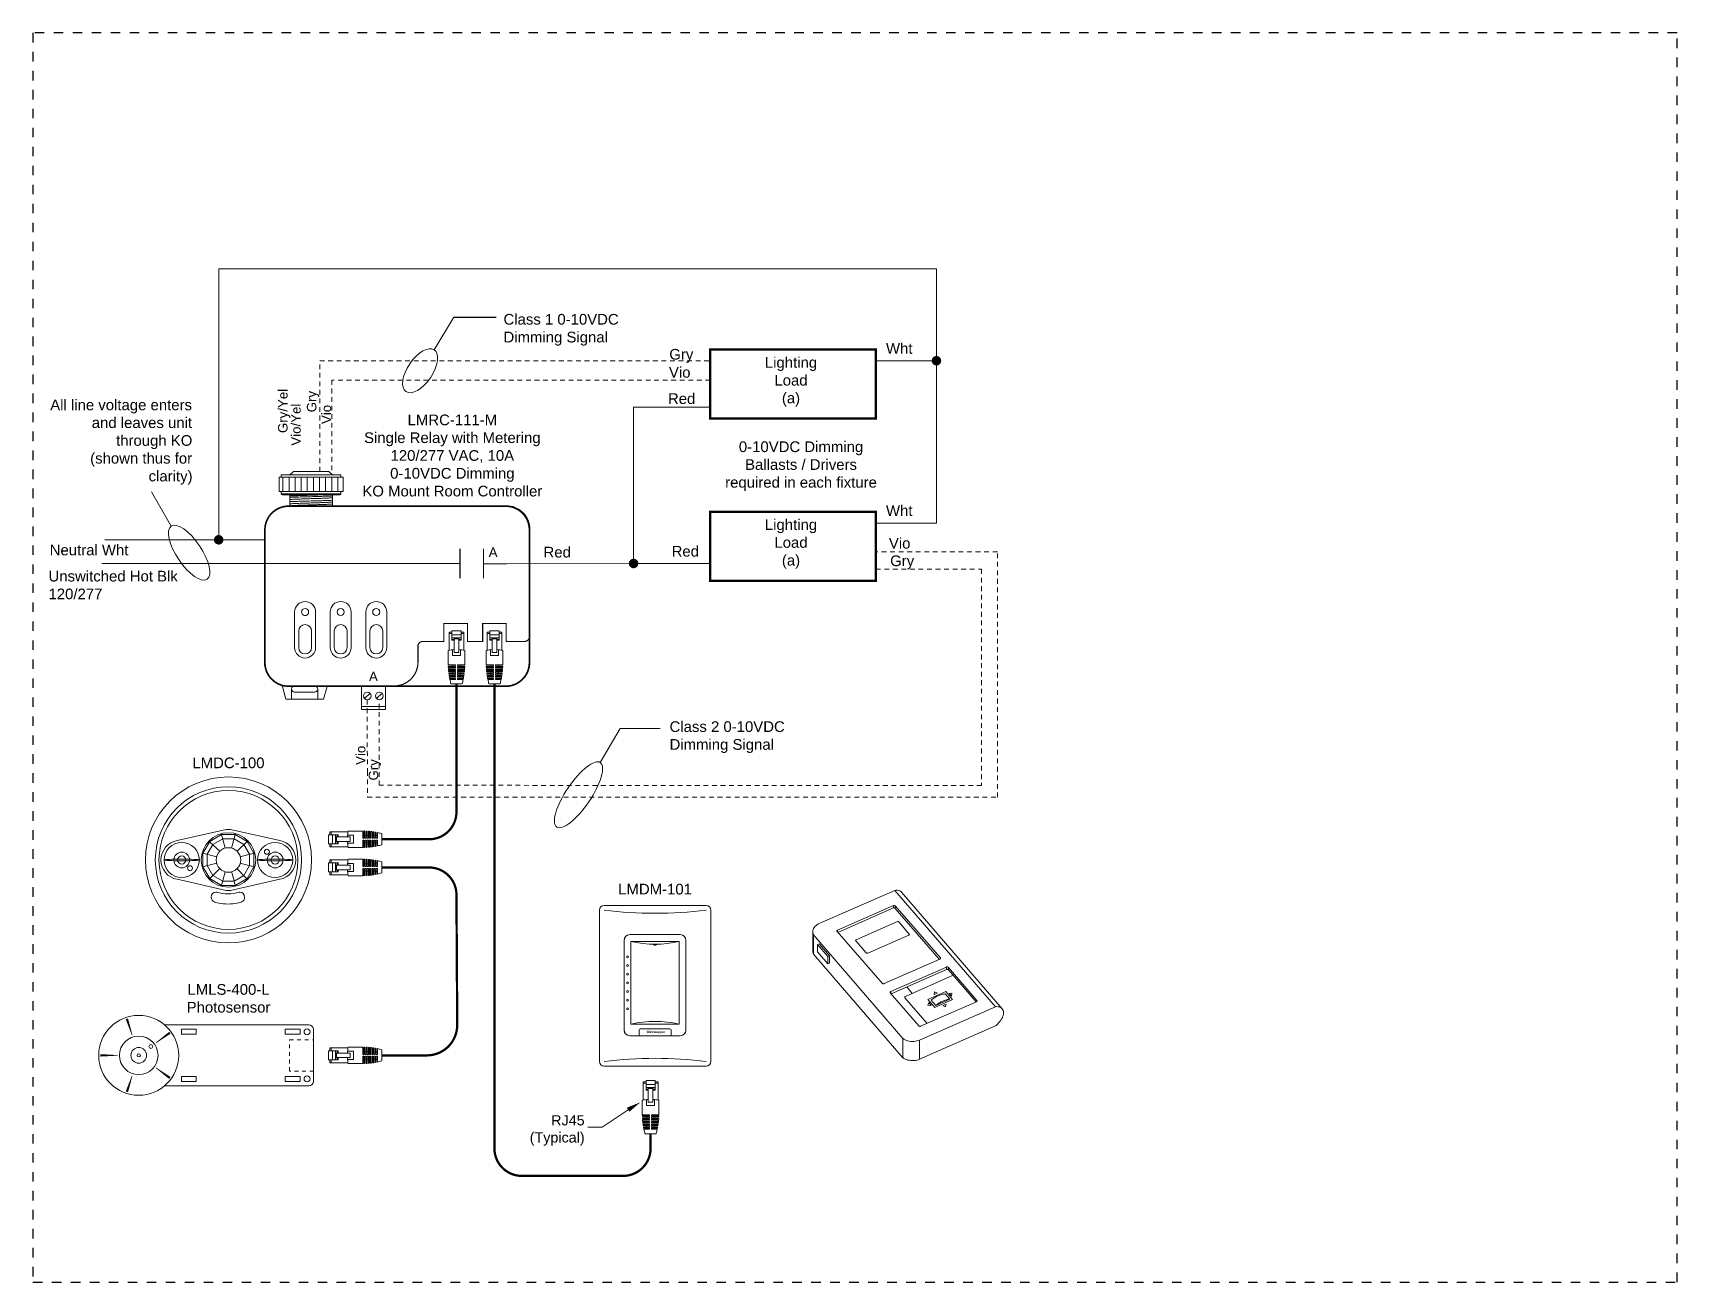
# Model space of a CAD drawing. Header units: inches. Extents: x -60 to 2005, y -577 to 104.
# Drawn here: x 401.75 to 445.05, y -44.88 to -11.98 of the extents above; entities that cross this region are included whole.
import ezdxf

# ---------------------------------------------------------------- set-up
doc = ezdxf.new("R2010")
doc.units = ezdxf.units.IN
doc.header["$MEASUREMENT"] = 0
for name, pattern in [('Demo', [0.5, 0.25, -0.25]), ('HIDDEN', [0.375, 0.25, -0.125]), ('HIDDEN2', [0.1875, 0.125, -0.0625])]:
    doc.linetypes.add(name, pattern=pattern)
doc.layers.get('0').update_dxf_attribs({"lineweight": 5})
doc.layers.add('PS Borders', color=40, linetype='Demo', lineweight=5, plot=False)
for name, color, linetype, lineweight in [('WS', 3, 'Continuous', 5), ('WS_DETAIL', 7, 'Continuous', 5), ('WS_LineVoltage', 1, 'Continuous', 5), ('WS_LowVoltage', 6, 'Continuous', 5)]:
    doc.layers.add(name, color=color, linetype=linetype, lineweight=lineweight)
doc.styles.add('ARIAL', font='arial.ttf')

# ---------------------------------------------------------------- blocks, each defined once
blk = doc.blocks.new('A$C756910A1')
at = {"layer": 'WS_DETAIL'}
for p, q in [((0.15, 6.6), (0.15, 10.17)), ((0.15, 10.17), (0.73, 10.17)), ((0.73, 9.92), (0.15, 9.92)), ((0.73, 10.43), (0.73, 8.56)), ((0.73, 10.43), (2.51, 10.43)), ((2.51, 10.43), (2.51, 8.56)), ((3.08, 10.17), (2.51, 10.17)), ((3.08, 9.92), (2.51, 9.92)), ((3.08, 6.6), (3.08, 10.17)), ((0, 6.56), (0, 3.73)), ((2.51, 9.66), (0.73, 9.66)), ((2.51, 9.06), (0.73, 9.06)), ((0.73, 8.74), (1.17, 8.74)), ((0.73, 8.56), (1.17, 8.56)), ((0.81, 6.7), (0.81, 5.55)), ((1.17, 6.17), (1.17, 9.06)), ((1.17, 8.85), (2.06, 8.85)), ((2.06, 6.17), (2.06, 9.06)), ((2.06, 8.74), (2.51, 8.74)), ((2.51, 8.56), (2.06, 8.56)), ((2.42, 6.7), (2.42, 5.55)), ((3.23, 6.56), (3.23, 3.73)), ((0, 3.73), (1.43, 3.73)), ((0, 3.51), (1.43, 3.51)), ((0.01, 3.29), (1.43, 3.29)), ((0.81, 5.55), (2.42, 5.55)), ((0.89, 3.73), (0.89, 3.51)), ((0.89, 3.29), (0.89, 3.06)), ((1.17, 6.17), (2.06, 6.17)), ((1.43, 3.51), (1.43, 3.73)), ((1.43, 3.06), (1.43, 3.29)), ((1.8, 3.73), (3.23, 3.73)), ((1.8, 3.51), (1.8, 3.73)), ((1.8, 3.51), (3.23, 3.51)), ((1.8, 3.29), (3.23, 3.29)), ((1.8, 3.06), (1.8, 3.29)), ((2.34, 3.73), (2.34, 3.51)), ((2.34, 3.29), (2.34, 3.06)), ((0.02, 3.06), (1.43, 3.06)), ((0.03, 2.84), (1.43, 2.84)), ((0.05, 2.62), (1.43, 2.62)), ((0.07, 2.4), (1.43, 2.4)), ((0.09, 2.18), (1.43, 2.18)), ((0.12, 1.96), (1.43, 1.96)), ((0.15, 1.74), (1.43, 1.74)), ((0.18, 1.52), (1.43, 1.52)), ((0.22, 1.3), (1.43, 1.3)), ((0.26, 1.08), (1.43, 1.08)), ((0.31, 0.86), (1.43, 0.86)), ((0.89, 2.84), (0.89, 2.62)), ((0.89, 2.4), (0.89, 2.18)), ((0.89, 1.96), (0.89, 1.74)), ((0.89, 1.52), (0.89, 1.3)), ((0.89, 1.08), (0.89, 0.86)), ((1.43, 2.62), (1.43, 2.84)), ((1.43, 2.18), (1.43, 2.4)), ((1.43, 1.74), (1.43, 1.96)), ((1.43, 1.3), (1.43, 1.52)), ((1.43, 0.86), (1.43, 1.08)), ((1.8, 3.06), (3.22, 3.06)), ((1.8, 2.84), (3.2, 2.84)), ((1.8, 2.62), (1.8, 2.84)), ((1.8, 2.62), (3.19, 2.62)), ((1.8, 2.4), (3.17, 2.4)), ((1.8, 2.18), (1.8, 2.4)), ((1.8, 2.18), (3.14, 2.18)), ((1.8, 1.96), (3.12, 1.96)), ((1.8, 1.74), (1.8, 1.96)), ((1.8, 1.74), (3.09, 1.74)), ((1.8, 1.52), (3.05, 1.52)), ((1.8, 1.3), (1.8, 1.52)), ((1.8, 1.3), (3.01, 1.3)), ((1.8, 1.08), (2.97, 1.08)), ((1.8, 0.86), (1.8, 1.08)), ((1.8, 0.86), (2.92, 0.86)), ((2.34, 2.84), (2.34, 2.62)), ((2.34, 2.4), (2.34, 2.18)), ((2.34, 1.96), (2.34, 1.74)), ((2.34, 1.52), (2.34, 1.3)), ((2.34, 1.08), (2.34, 0.86)), ((2.69, 0), (0.52, 0))]:
    blk.add_line(p, q, dxfattribs=at)
for centre, radius, start, end in [((1.62, -0.58), 7.33, 93.502, 102.7411), ((1.62, -0.58), 7.33, 77.2589, 86.498), ((13.49, 3.73), 13.49, 180.937, 181.8742), ((-10.25, 3.73), 13.49, 358.1258, 359.063), ((13.49, 3.73), 13.49, 182.8119, 183.7504), ((13.49, 3.73), 13.49, 184.6899, 185.6307), ((13.49, 3.73), 13.49, 186.573, 187.5171), ((13.49, 3.73), 13.49, 188.4632, 189.4117), ((13.49, 3.73), 13.49, 190.3627, 191.3167), ((13.49, 3.73), 13.49, 192.2739, 196.0379), ((-10.25, 3.73), 13.49, 343.9621, 347.7261), ((-10.25, 3.73), 13.49, 348.6833, 349.6373), ((-10.25, 3.73), 13.49, 350.5883, 351.5368), ((-10.25, 3.73), 13.49, 352.4829, 353.427), ((-10.25, 3.73), 13.49, 354.3693, 355.3101), ((-10.25, 3.73), 13.49, 356.2496, 357.1881)]:
    blk.add_arc(centre, radius, start, end, dxfattribs=at)
blk = doc.blocks.new('RJ45')
at = {"layer": 'WS_DETAIL', "xscale": 1.117448685388325, "yscale": 1.117448685388325, "zscale": 1.117448685388325}
blk.add_blockref('A$C756910A1', (59.47, 150.68), dxfattribs=at)
blk = doc.blocks.new('A$C28216DC1')
at = {"layer": 'WS_DETAIL'}
blk.add_lwpolyline([(22.84, 8.11), (17.13, 4.27), (13.98, 4.27)], dxfattribs=at)
blk.add_solid([(23.11, 7.67), (22.56, 8.56), (25.52, 9.76)], dxfattribs=at)
at = {"layer": 'WS_DETAIL', "linetype": 'Continuous', "insert": (13.29, 3.59), "char_height": 2.25, "width": 37.309, "attachment_point": 6, "style": 'ARIAL'}
blk.add_mtext('\\pi29.81;RJ45\\P\\pi22.42;(Typical)', dxfattribs=at)
blk = doc.blocks.new('LMCT-100_i')
at = {"extrusion": (0, 0.700492, 0.71366)}
for p, q in [((-24.44, 12.57), (-4.49, 21.34)), ((21.96, -9.31), (-4.49, 21.34)), ((-2.72, 20.82), (23.73, -9.83)), ((-19.6, 10.84), (-4.88, 17.31)), ((-4.88, 16.69), (-19.52, 10.26)), ((-14.71, 8.31), (-3.84, 13.09)), ((-4.89, 17.31), (-4.89, 16.68)), ((-4.39, 17.23), (7.47, 3.58)), ((-4.39, 17.22), (-4.39, 16.6)), ((7.2, 3.17), (-4.39, 16.6)), ((-3.47, 13.03), (-0.73, 9.81)), ((-26.13, 10.41), (-26.13, 5.37)), ((-25.93, 9.59), (-25.93, 4.54)), ((-25.92, 9.59), (-2.4, -17.69)), ((-7.85, -3.15), (-19.72, 10.49)), ((-19.6, 10.84), (-19.6, 10.35)), ((-0.8, 9.56), (-11.67, 4.79)), ((-24.48, 7.23), (-24.92, 7.04)), ((-24.92, 7.04), (-22.2, 3.89)), ((-24.92, 7.04), (-24.92, 5.11)), ((-22.2, 1.96), (-24.92, 5.11)), ((-12.03, 4.85), (-14.8, 8.05)), ((-22.2, 3.89), (-21.76, 4.08)), ((-22.2, 1.96), (-22.2, 3.89)), ((-21.76, 2.15), (-22.2, 1.96)), ((-21.76, 2.15), (-21.76, 4.08)), ((7.36, 3.23), (-7.36, -3.23)), ((-5.6, -5.33), (9.12, 1.14)), ((9.12, 0.51), (-5.52, -5.91)), ((7.47, 3.58), (7.47, 3.31)), ((9.12, 1.14), (9.12, 0.51)), ((9.61, 1.05), (17.1, -7.63)), ((9.61, 1.05), (9.61, 0.43)), ((16.9, -8.02), (9.61, 0.43)), ((-1.72, -6.58), (10.88, -1.04)), ((0.07, -5.79), (-1.38, -4.1)), ((1.77, -14.36), (-5.72, -5.68)), ((-5.6, -5.33), (-5.6, -5.82)), ((3.96, -13.7), (-1.84, -6.93)), ((16.98, -7.98), (2.27, -14.44)), ((4.2, -7.4), (8.9, -5.34)), ((6, -9.49), (4.2, -7.4)), ((5.05, -8.96), (4.42, -8.23)), ((6.24, -8.97), (5.04, -7.57)), ((6, -9.49), (10.7, -7.42)), ((6.24, -8.97), (9.96, -7.33)), ((8.76, -5.94), (9.96, -7.33)), ((10.7, -7.42), (8.9, -5.34)), ((17.1, -7.63), (17.1, -7.9)), ((21.96, -9.31), (2, -18.08)), ((2, -23.12), (21.96, -14.36)), ((-2.4, -22.73), (-2.4, -17.69)), ((2, -18.08), (2, -23.12))]:
    blk.add_line(p, q, dxfattribs=at)
for p, q in [((4.42, -8.23), (4.2, -8.91)), ((5.83, -6.07), (5.93, -5.37)), ((6.71, -5.7), (5.93, -5.37)), ((9.78, -5.85), (10.48, -5.73)), ((10.4, -6.57), (10.48, -5.73)), ((5.05, -8.96), (4.2, -8.91)), ((8.87, -9.36), (8.09, -9.03)), ((8.87, -9.36), (8.97, -8.66))]:
    blk.add_line(p, q)
at = {"extrusion": (-0.310472, -0.62793, 0.71366)}
for p, q in [((6.71, -5.7), (5.83, -6.07)), ((8.97, -8.66), (8.09, -9.03))]:
    blk.add_line(p, q, dxfattribs=at)
at = {"extrusion": (-0.692921, 0.102711, 0.71366)}
blk.add_line((10.4, -6.57), (9.78, -5.85), dxfattribs=at)
for centre in [(-4.71, 16.87), (-4.71, 16.25)]:
    blk.add_arc(centre, 0.477, 48.6015, 112.129)
for points, knots in [([(-4.49, 21.34), (-4.24, 21.37), (-3.76, 21.38), (-3.16, 21.21), (-2.85, 20.98), (-2.72, 20.83), (-2.72, 20.82)], [0, 0, 0, 0, 0.1, 0.2, 0.3, 0.3044799, 0.3044799, 0.3044799, 0.3044799]), ([(-25.93, 4.54), (-26.02, 4.72), (-26.11, 5), (-26.13, 5.28), (-26.13, 5.37)], [0, 0, 0, 0, 0.1666667, 0.2459578, 0.2459578, 0.2459578, 0.2459578])]:
    blk.add_open_spline(points, degree=3, knots=knots)
for points in [[(-3.84, 13.09), (-3.82, 13.1), (-3.78, 13.11), (-3.71, 13.12), (-3.64, 13.11), (-3.57, 13.1), (-3.52, 13.07), (-3.49, 13.04), (-3.47, 13.03)], [(-24.44, 12.57), (-24.67, 12.47), (-25.09, 12.23), (-25.6, 11.79), (-25.95, 11.27), (-26.13, 10.71), (-26.14, 10.14), (-26.02, 9.77), (-25.93, 9.59)], [(-19.72, 10.49), (-19.73, 10.51), (-19.76, 10.55), (-19.77, 10.62), (-19.77, 10.69), (-19.73, 10.75), (-19.68, 10.8), (-19.63, 10.83), (-19.6, 10.84)], [(-0.73, 9.81), (-0.72, 9.8), (-0.7, 9.77), (-0.69, 9.72), (-0.69, 9.67), (-0.72, 9.62), (-0.76, 9.58), (-0.8, 9.56), (-0.82, 9.55)], [(-14.8, 8.05), (-14.81, 8.07), (-14.83, 8.1), (-14.84, 8.15), (-14.83, 8.2), (-14.81, 8.24), (-14.77, 8.28), (-14.73, 8.3), (-14.71, 8.31)], [(-11.67, 4.79), (-11.69, 4.78), (-11.73, 4.76), (-11.8, 4.75), (-11.87, 4.76), (-11.93, 4.78), (-11.99, 4.81), (-12.02, 4.83), (-12.03, 4.85)], [(7.47, 3.58), (7.49, 3.56), (7.51, 3.52), (7.53, 3.46), (7.52, 3.39), (7.48, 3.32), (7.43, 3.27), (7.38, 3.24), (7.35, 3.23)], [(9.12, 1.14), (9.14, 1.15), (9.2, 1.17), (9.3, 1.18), (9.39, 1.17), (9.48, 1.15), (9.56, 1.11), (9.6, 1.07), (9.61, 1.05)], [(9.61, 0.43), (9.6, 0.45), (9.56, 0.48), (9.48, 0.52), (9.39, 0.55), (9.3, 0.56), (9.2, 0.54), (9.14, 0.53), (9.12, 0.51)], [(-7.36, -3.23), (-7.38, -3.24), (-7.44, -3.26), (-7.54, -3.27), (-7.63, -3.27), (-7.72, -3.24), (-7.8, -3.2), (-7.84, -3.17), (-7.85, -3.15)], [(-5.72, -5.68), (-5.73, -5.66), (-5.76, -5.62), (-5.77, -5.56), (-5.76, -5.49), (-5.73, -5.42), (-5.67, -5.37), (-5.62, -5.34), (-5.6, -5.33)], [(-1.84, -6.93), (-1.85, -6.91), (-1.88, -6.87), (-1.89, -6.8), (-1.88, -6.74), (-1.85, -6.67), (-1.8, -6.62), (-1.75, -6.59), (-1.72, -6.58)], [(5.04, -7.57), (5.33, -7.34), (5.94, -6.91), (6.9, -6.4), (7.85, -6.06), (8.47, -5.96), (8.76, -5.94)], [(9.96, -7.33), (9.67, -7.35), (9.06, -7.46), (8.1, -7.8), (7.14, -8.3), (6.53, -8.73), (6.24, -8.97)], [(17.1, -7.63), (17.12, -7.65), (17.14, -7.69), (17.16, -7.75), (17.15, -7.82), (17.11, -7.88), (17.06, -7.94), (17.01, -7.97), (16.98, -7.98)], [(21.96, -14.36), (22.21, -14.17), (22.68, -13.76), (23.28, -13.06), (23.74, -12.32), (24.02, -11.58), (24.12, -10.88), (24.02, -10.27), (23.74, -9.78), (23.28, -9.44), (22.68, -9.27), (22.21, -9.28), (21.96, -9.31)], [(2.27, -14.44), (2.24, -14.46), (2.18, -14.48), (2.09, -14.49), (1.99, -14.48), (1.9, -14.45), (1.83, -14.42), (1.79, -14.38), (1.77, -14.36)], [(-2.4, -17.69), (-2.22, -17.83), (-1.8, -18.07), (-1.08, -18.32), (-0.3, -18.46), (0.5, -18.47), (1.29, -18.34), (1.78, -18.18), (2, -18.08)], [(2, -23.12), (1.78, -23.22), (1.29, -23.39), (0.5, -23.51), (-0.3, -23.5), (-1.08, -23.37), (-1.8, -23.11), (-2.22, -22.87), (-2.4, -22.73)]]:
    blk.add_open_spline(points, degree=3)
at = {"layer": 'WS_DETAIL', "extrusion": (0, 0.700492, 0.71366)}
blk.add_line((-25.93, 4.54), (-2.4, -22.73), dxfattribs=at)
at = {"layer": 'WS_DETAIL'}
blk.add_line((-24.48, 7.23), (-21.76, 4.08), dxfattribs=at)
blk = doc.blocks.new('WallPlate1Gang')
for p, q in [((-11.72, 0.96), (-11.72, 32.87)), ((-10.76, 33.83), (10.76, 33.83)), ((11.72, 32.87), (11.72, 0.96)), ((-6.49, 26.51), (-6.49, 7.57)), ((-5.31, 27.69), (5.31, 27.69)), ((6.49, 26.51), (6.49, 7.57)), ((5.31, 6.39), (-5.31, 6.39)), ((-10.76, 0), (10.76, 0))]:
    blk.add_line(p, q)
for centre, radius, start, end in [((-10.76, 32.87), 0.96, 90, 180), ((0, 117.5), 85.31, 262.7571, 277.2429), ((10.76, 32.87), 0.96, 0, 90), ((-5.31, 26.51), 1.18, 90, 180), ((5.31, 26.51), 1.18, 0, 90), ((-5.31, 7.57), 1.18, 180, 270), ((5.31, 7.57), 1.18, 270, 0), ((-10.76, 0.96), 0.96, 180, 270), ((0, -83.67), 85.31, 82.7571, 97.2429), ((10.76, 0.96), 0.96, 270, 0)]:
    blk.add_arc(centre, radius, start, end)
blk = doc.blocks.new('*U137')
blk.add_blockref('WallPlate1Gang', (0, -0.01))
blk = doc.blocks.new('*U207')
for p, q in [((-5.32, 21.31), (5.32, 21.31)), ((-6.5, 20.13), (-6.5, 1.18)), ((-5.07, 2.44), (-5.07, 19.89)), ((-5.07, 19.89), (5.07, 19.89)), ((-5.07, 19.89), (5.07, 19.89)), ((-0.33, 19.29), (-0.33, 19.19)), ((0.33, 19.29), (0.33, 19.19)), ((5.07, 19.89), (5.07, 2.44)), ((6.5, 20.13), (6.5, 1.18)), ((5.32, 0), (-5.32, 0)), ((5.07, 2.44), (-5.07, 2.44)), ((5.07, 2.44), (-5.07, 2.44)), ((-3.38, 1.24), (-3.38, 0)), ((3.14, 1.48), (-3.14, 1.48)), ((3.38, 1.24), (3.38, 0))]:
    blk.add_line(p, q)
for centre in [(-5.78, 16.63), (-5.78, 14.81), (-5.78, 12.99), (-5.78, 11.16), (-5.78, 9.34), (-5.78, 7.52), (-5.78, 5.7)]:
    blk.add_circle(centre, 0.199)
for centre, radius, start, end in [((-5.32, 20.13), 1.18, 90, 180), ((5.32, 20.13), 1.18, 0, 90), ((0, 41.25), 21.96, 256.6482, 283.3518), ((0, 19.73), 0.639, 238.6629, 301.3371), ((-5.32, 1.18), 1.18, 180, 270), ((0, -18.92), 21.96, 76.6482, 103.3518), ((-3.14, 1.24), 0.239, 90, 180), ((3.14, 1.24), 0.239, 0, 90), ((5.32, 1.18), 1.18, 270, 0)]:
    blk.add_arc(centre, radius, start, end)
at = {"style": 'ARIAL'}
for s, insert, char_height, width, attachment_point in [('LMDM-101', (0, 32.02), 2.25, 40.9705, 2), ('{\\fArial|b1|i1|c0|p34;Wattstopper}', (-1.79, 1.04), 0.4798, 3.7953, 1)]:
    blk.add_mtext(s, dxfattribs=dict(at, insert=insert, char_height=char_height, width=width, attachment_point=attachment_point))
blk = doc.blocks.new('*U284')
at = {"color": 7, "linetype": 'Continuous', "lineweight": 15}
for p, q in [((3.15, 48.91), (3.15, 45.91)), ((3.15, 48.91), (3.15, 45.91)), ((3.15, 48.91), (3.26, 48.91)), ((3.15, 48.91), (3.15, 48.91)), ((3.26, 48.91), (3.51, 48.91)), ((3.51, 48.91), (3.54, 48.91)), ((3.54, 48.91), (3.97, 48.91)), ((3.61, 49.41), (3.61, 48.91)), ((16.19, 49.41), (3.61, 49.41)), ((3.97, 45.91), (3.97, 48.91)), ((3.97, 48.91), (4.39, 48.91)), ((4.39, 48.91), (4.44, 48.91)), ((4.44, 48.91), (4.55, 48.91)), ((4.55, 48.91), (5.25, 48.91)), ((5.25, 45.91), (5.25, 48.91)), ((5.25, 48.91), (5.74, 48.91)), ((6.1, 50.04), (5.4, 49.41)), ((5.74, 48.91), (5.86, 48.91)), ((5.86, 48.91), (6.08, 48.91)), ((6.08, 48.91), (6.99, 48.91)), ((6.15, 50.08), (6.1, 50.04)), ((6.15, 50.08), (13.65, 50.08)), ((6.53, 45.91), (6.53, 48.91)), ((6.99, 48.91), (7.49, 48.91)), ((7.49, 48.91), (7.64, 48.91)), ((7.64, 48.91), (7.99, 48.91)), ((7.82, 45.91), (7.82, 48.91)), ((7.99, 48.91), (9.01, 48.91)), ((9.01, 48.91), (9.48, 48.91)), ((9.1, 45.91), (9.1, 48.91)), ((9.48, 48.91), (9.64, 48.91)), ((9.64, 48.91), (10.08, 48.91)), ((10.08, 48.91), (11.13, 48.91)), ((10.39, 45.91), (10.39, 48.91)), ((11.13, 48.91), (11.51, 48.91)), ((11.51, 48.91), (11.66, 48.91)), ((11.66, 48.91), (12.16, 48.91)), ((11.67, 45.91), (11.67, 48.91)), ((12.16, 48.91), (13.12, 48.91)), ((12.96, 45.91), (12.96, 48.91)), ((13.12, 48.91), (13.38, 48.91)), ((13.38, 48.91), (13.52, 48.91)), ((13.52, 48.91), (14.01, 48.91)), ((13.7, 50.04), (13.65, 50.08)), ((14.4, 49.41), (13.7, 50.04)), ((14.01, 48.91), (14.79, 48.91)), ((14.24, 48.91), (15.46, 48.91)), ((14.24, 45.91), (14.24, 48.91)), ((15.46, 48.91), (15.99, 48.91)), ((15.53, 45.91), (15.53, 48.91)), ((15.99, 48.91), (16.04, 48.91)), ((16.04, 48.91), (16.37, 48.91)), ((16.19, 48.91), (16.19, 49.41)), ((16.37, 48.91), (16.59, 48.91)), ((16.59, 48.91), (16.6, 48.91)), ((16.6, 48.91), (16.65, 48.91)), ((16.65, 45.91), (16.65, 48.91)), ((3.15, 45.91), (3.26, 45.91)), ((3.15, 45.91), (3.15, 45.91)), ((3.51, 45.91), (3.26, 45.91)), ((3.54, 45.91), (3.51, 45.91)), ((3.54, 45.91), (3.97, 45.91)), ((3.61, 45.91), (3.61, 45.41)), ((3.61, 45.41), (3.86, 45.16)), ((3.61, 45.41), (16.19, 45.41)), ((15.94, 45.16), (3.86, 45.16)), ((4.39, 45.91), (3.97, 45.91)), ((4.44, 45.91), (4.39, 45.91)), ((4.55, 45.91), (4.44, 45.91)), ((4.55, 45.91), (5.25, 45.91)), ((5.74, 45.91), (5.25, 45.91)), ((5.4, 45.16), (5.4, 44.92)), ((5.86, 45.91), (5.74, 45.91)), ((6.08, 45.91), (5.86, 45.91)), ((6.08, 45.91), (6.99, 45.91)), ((7.49, 45.91), (6.99, 45.91)), ((7.64, 45.91), (7.49, 45.91)), ((7.99, 45.91), (7.64, 45.91)), ((7.99, 45.91), (9.01, 45.91)), ((9.48, 45.91), (9.01, 45.91)), ((9.64, 45.91), (9.48, 45.91)), ((10.08, 45.91), (9.64, 45.91)), ((10.08, 45.91), (11.13, 45.91)), ((11.51, 45.91), (11.13, 45.91)), ((11.66, 45.91), (11.51, 45.91)), ((12.16, 45.91), (11.66, 45.91)), ((12.16, 45.91), (13.12, 45.91)), ((13.38, 45.91), (13.12, 45.91)), ((13.52, 45.91), (13.38, 45.91)), ((14.01, 45.91), (13.52, 45.91)), ((14.01, 45.91), (14.79, 45.91)), ((14.93, 45.91), (14.79, 45.91)), ((15.01, 45.91), (14.93, 45.91)), ((15.46, 45.91), (15.01, 45.91)), ((15.46, 45.91), (15.99, 45.91)), ((15.94, 45.16), (16.19, 45.41)), ((16.04, 45.91), (15.99, 45.91)), ((16.37, 45.91), (16.04, 45.91)), ((16.19, 45.41), (16.19, 45.91)), ((16.37, 45.91), (16.59, 45.91)), ((16.6, 45.91), (16.59, 45.91)), ((16.65, 45.91), (16.6, 45.91)), ((5.4, 44.65), (5.4, 44.54)), ((5.4, 44.2), (5.4, 44.01)), ((5.4, 43.75), (5.4, 43.63)), ((5.4, 43.29), (5.4, 43.11)), ((5.4, 43.11), (5.4, 43.04)), ((5.4, 42.82), (5.4, 43.04)), ((5.4, 42.81), (5.4, 42.82)), ((14.4, 44.84), (14.4, 44.96)), ((14.4, 44.4), (14.4, 44.58)), ((14.4, 43.94), (14.4, 44.05)), ((14.4, 43.49), (14.4, 43.68)), ((14.4, 43.4), (14.4, 43.49)), ((14.4, 43.4), (14.4, 42.82)), ((28.04, 42.91), (17.82, 42.91)), ((17.82, 42.91), (28.04, 42.91)), ((0.09, 23.91), (0.09, 35.16)), ((0.09, 23.91), (0.09, 35.16)), ((55.99, 21.43), (55.99, 37.91)), ((55.99, 21.43), (55.99, 37.91)), ((0.09, 23.91), (0.09, 9.91)), ((0.09, 23.91), (0.09, 9.91)), ((55.98, 21.43), (55.99, 21.43)), ((55.99, 21.43), (55.99, 9.91)), ((6.44, 20.51), (6.44, 13.01)), ((10.84, 13.01), (10.84, 20.51)), ((13.94, 20.51), (13.94, 13.01)), ((18.34, 13.01), (18.34, 20.51)), ((21.44, 20.51), (21.44, 13.01)), ((25.84, 13.01), (25.84, 20.51)), ((7.29, 13.01), (7.29, 16.51)), ((9.99, 16.51), (9.99, 13.01)), ((14.79, 13.01), (14.79, 16.51)), ((17.49, 16.51), (17.49, 13.01)), ((22.29, 13.01), (22.29, 16.51)), ((24.99, 16.51), (24.99, 13.01)), ((36.38, 14.3), (33.15, 14.3)), ((3.86, 4.82), (4.4, 2.89)), ((3.86, 4.82), (4.4, 2.89)), ((5.79, 2.16), (5.79, 4.31)), ((6.44, 4.92), (10.64, 4.92)), ((6.44, 3.62), (10.64, 3.62)), ((11.29, 4.31), (11.29, 2.16)), ((14.16, 4.91), (28.04, 4.91)), ((20.49, 4.91), (25.57, 4.91)), ((20.49, 4.91), (20.49, 4.79)), ((20.49, 0.75), (20.49, 4.86)), ((20.49, 4.79), (20.49, 4.7)), ((25.57, 4.79), (25.57, 4.91)), ((25.57, 0.75), (25.57, 4.86)), ((25.57, 4.7), (25.57, 4.79)), ((26.34, 4.91), (28.04, 4.91)), ((28.04, 4.92), (28.04, 4.91)), ((50.99, 4.91), (28.04, 4.91)), ((5.54, 2.16), (5.36, 2.16)), ((5.54, 2.16), (11.54, 2.16)), ((11.72, 2.16), (11.54, 2.16)), ((20.49, 3.06), (20.49, 2.91)), ((20.49, 0.75), (20.49, 0.6)), ((20.49, 0.6), (25.57, 0.6)), ((20.49, 0.6), (20.49, 0)), ((25.57, 0), (20.49, 0)), ((25.57, 2.91), (25.57, 3.06)), ((25.57, 0.6), (25.57, 0.75)), ((25.57, 0), (25.57, 0.6))]:
    blk.add_line(p, q, dxfattribs=at)
for p, q in [((55.99, 9.92), (55.99, 37.92)), ((41.27, 33.83), (41.27, 27.62)), ((41.28, 33.83), (41.28, 27.62)), ((46.22, 33.83), (46.22, 27.62)), ((46.22, 33.83), (46.22, 27.62)), ((33.16, 30.73), (41.27, 30.73)), ((46.22, 30.66), (51.15, 30.66)), ((3.86, 4.82), (4.61, 2.16)), ((5.08, 4.92), (27.41, 4.92)), ((12.5, 2.16), (13.26, 4.84)), ((4.61, 2.16), (12.5, 2.16)), ((21.17, 2.26), (22.32, 3.4)), ((23.7, 2.26), (24.84, 3.4))]:
    blk.add_line(p, q)
for points, const_width in [([(32.52, 42.81), (50.89, 42.81, -0.414214), (55.89, 37.81), (55.89, 9.86, -0.414214), (50.89, 4.86), (5.17, 4.86, -0.414214), (0.17, 9.86), (0.17, 37.81, -0.414214), (5.17, 42.81), (32.52, 42.81)], 0.343), ([(27.41, 4.92, 0.414214), (32.41, 9.92), (32.41, 13.3, -0.414214), (33.41, 14.3), (37.88, 14.3), (37.88, 18.09), (42.84, 18.09), (42.84, 14.3), (46.05, 14.3), (46.05, 18.09), (51.01, 18.09), (51.01, 14.3), (51.96, 14.3), (51.96, 14.3), (51.96, 14.3), (51.96, 14.3), (54.89, 14.3, 0.414214), (55.89, 15.3), (55.89, 18.28)], 0.25)]:
    blk.add_lwpolyline(points, format="xyb", dxfattribs=dict(const_width=const_width))
for centre in [(21.74, 2.83), (24.27, 2.83)]:
    blk.add_circle(centre, 0.807)
for centre, radius, start, end in [((6.31, 65.12), 22.32, 267.6512, 269.9793), ((8.64, 20.51), 2.2, 0, 180), ((8.64, 20.51), 0.749, 0.2642, 180.2642), ((16.14, 20.51), 2.2, 0, 180), ((16.13, 20.51), 0.749, 0, 180), ((23.64, 20.51), 2.2, 0, 180), ((23.63, 20.51), 0.749, 0, 180), ((8.64, 16.51), 1.35, 0, 180), ((8.64, 20.51), 0.749, 180.2642, 0.2642), ((16.14, 16.51), 1.35, 0, 180), ((16.13, 20.51), 0.749, 180, 0), ((23.64, 16.51), 1.35, 0, 180), ((23.63, 20.51), 0.749, 180, 0), ((8.64, 13.01), 2.2, 180, 0), ((8.64, 13.01), 1.35, 180, 0), ((16.14, 13.01), 2.2, 180, 0), ((16.14, 13.01), 1.35, 180, 0), ((23.64, 13.01), 2.2, 180, 0), ((23.64, 13.01), 1.35, 180, 0), ((6.44, 4.27), 0.65, 90, 180), ((6.44, 4.27), 0.65, 180, 270), ((10.64, 4.27), 0.65, 0, 90), ((10.64, 4.27), 0.65, 270, 0)]:
    blk.add_arc(centre, radius, start, end, dxfattribs=at)
for centre, start, end in [((50.99, 37.92), 359.9948, 90), ((5.08, 9.92), 179.9948, 270), ((50.99, 9.92), 270, 359.9948)]:
    blk.add_arc(centre, 5, start, end)
blk.add_ellipse((9.9, 42.83), major_axis=(5.15, 0), ratio=0.009913, start_param=3.940196, end_param=5.775428, dxfattribs=at)
for points, knots in [([(5.4, 45.1), (5.52, 45.11), (5.69, 45.13), (6.08, 45.15), (6.19, 45.16)], [0, 0, 0, 0, 0.701998, 1, 1, 1, 1]), ([(11.45, 45.16), (11.33, 45.15), (10.85, 45.14), (9.89, 45.11), (8.69, 45.07), (7.56, 45.03), (6.58, 44.99), (5.79, 44.96), (5.53, 44.93), (5.4, 44.92)], [0, 0, 0, 0, 0.048942, 0.204943, 0.360944, 0.515709, 0.672354, 0.835119, 1, 1, 1, 1]), ([(14.4, 44.96), (14.4, 44.99), (14.4, 45.06), (14.4, 45.12), (14.4, 45.16)], [0, 0, 0, 0, 0.409741, 1, 1, 1, 1]), ([(14.4, 44.96), (14.14, 44.94), (13.62, 44.92), (12.5, 44.88), (11.25, 44.84), (9.9, 44.8), (8.55, 44.77), (7.3, 44.73), (6.18, 44.69), (5.66, 44.67), (5.4, 44.65)], [0, 0, 0, 0, 0.130061, 0.25404, 0.376531, 0.5, 0.623469, 0.74596, 0.869939, 1, 1, 1, 1]), ([(5.4, 44.92), (5.4, 44.89), (5.4, 44.85), (5.4, 44.75), (5.4, 44.69), (5.4, 44.65)], [0, 0, 0, 0, 0.431166, 0.715358, 1, 1, 1, 1]), ([(5.4, 44.2), (5.53, 44.21), (5.79, 44.24), (6.58, 44.27), (7.56, 44.31), (8.69, 44.35), (9.9, 44.39), (11.11, 44.43), (12.24, 44.46), (13.22, 44.5), (14, 44.54), (14.27, 44.57), (14.4, 44.58)], [0, 0, 0, 0, 0.1036915, 0.2060517, 0.304564, 0.4018933, 0.5, 0.5981067, 0.695436, 0.7939483, 0.8963085, 1, 1, 1, 1]), ([(5.4, 44.54), (5.4, 44.51), (5.4, 44.42), (5.4, 44.3), (5.4, 44.23), (5.4, 44.2)], [0, 0, 0, 0, 0.219506, 0.609202, 1, 1, 1, 1]), ([(14.4, 44.05), (14.14, 44.04), (13.62, 44.01), (12.5, 43.97), (11.25, 43.94), (9.9, 43.9), (8.55, 43.86), (7.3, 43.83), (6.18, 43.79), (5.66, 43.76), (5.4, 43.75)], [0, 0, 0, 0, 0.130061, 0.25404, 0.376531, 0.5, 0.623469, 0.74596, 0.869939, 1, 1, 1, 1]), ([(5.4, 44.01), (5.4, 43.98), (5.4, 43.94), (5.4, 43.85), (5.4, 43.78), (5.4, 43.75)], [0, 0, 0, 0, 0.431166, 0.715358, 1, 1, 1, 1]), ([(5.4, 43.29), (5.53, 43.3), (5.79, 43.33), (6.58, 43.37), (7.56, 43.41), (8.69, 43.45), (9.9, 43.48), (11.11, 43.52), (12.24, 43.56), (13.22, 43.6), (14, 43.64), (14.27, 43.66), (14.4, 43.68)], [0, 0, 0, 0, 0.1036915, 0.2060517, 0.304564, 0.4018933, 0.5, 0.5981067, 0.695436, 0.7939483, 0.8963085, 1, 1, 1, 1]), ([(5.4, 43.63), (5.4, 43.6), (5.4, 43.52), (5.4, 43.39), (5.4, 43.33), (5.4, 43.29)], [0, 0, 0, 0, 0.219506, 0.609202, 1, 1, 1, 1]), ([(5.4, 42.89), (5.53, 42.9), (5.79, 42.93), (6.58, 42.97), (7.56, 43), (8.69, 43.04), (9.9, 43.08), (11.11, 43.12), (12.24, 43.15), (13.22, 43.19), (14, 43.23), (14.27, 43.26), (14.4, 43.27)], [0, 0, 0, 0, 0.1036915, 0.2060517, 0.304564, 0.4018933, 0.5, 0.5981067, 0.695436, 0.7939483, 0.8963085, 1, 1, 1, 1]), ([(14.4, 44.58), (14.4, 44.61), (14.4, 44.65), (14.4, 44.75), (14.4, 44.81), (14.4, 44.84)], [0, 0, 0, 0, 0.466804, 0.700064, 1, 1, 1, 1]), ([(14.4, 44.05), (14.4, 44.08), (14.4, 44.17), (14.4, 44.29), (14.4, 44.36), (14.4, 44.4)], [0, 0, 0, 0, 0.213079, 0.605976, 1, 1, 1, 1]), ([(14.4, 43.68), (14.4, 43.7), (14.4, 43.75), (14.4, 43.84), (14.4, 43.9), (14.4, 43.94)], [0, 0, 0, 0, 0.466804, 0.700064, 1, 1, 1, 1]), ([(0.09, 9.91), (0.1, 9.59), (0.14, 8.93), (0.44, 7.99), (0.9, 7.12), (1.53, 6.35), (2.29, 5.73), (2.98, 5.35), (3.41, 5.2), (3.53, 5.16)], [0, 0, 0, 0, 0.156437, 0.312867, 0.469297, 0.625729, 0.782162, 0.93859, 1, 1, 1, 1]), ([(0.09, 9.91), (0.1, 9.6), (0.14, 8.96), (0.42, 8.02), (0.89, 7.13), (1.53, 6.34), (2.32, 5.71), (3.02, 5.34), (3.43, 5.2), (3.53, 5.16)], [0, 0, 0, 0, 0.149474, 0.30496, 0.465206, 0.627678, 0.789865, 0.949286, 1, 1, 1, 1]), ([(55.99, 9.91), (55.97, 9.59), (55.93, 8.93), (55.63, 7.99), (55.17, 7.12), (54.54, 6.35), (53.78, 5.73), (52.91, 5.27), (51.97, 4.97), (51.31, 4.93), (50.99, 4.91)], [0, 0, 0, 0, 0.125004, 0.250002, 0.375, 0.5, 0.625, 0.749997, 0.874991, 1, 1, 1, 1]), ([(3.86, 4.82), (3.84, 4.87), (3.8, 4.98), (3.68, 5.1), (3.58, 5.14), (3.53, 5.16)], [0, 0, 0, 0, 0.343054, 0.686118, 1, 1, 1, 1])]:
    blk.add_open_spline(points, degree=3, knots=knots, dxfattribs=at)
at = {"insert": (39.66, 62.11), "char_height": 2.25, "width": 42.0489, "attachment_point": 2, "style": 'ARIAL'}
blk.add_mtext('LMRC-111-M\\PSingle Relay with Metering\\P120/277 VAC, 10A\\P0-10VDC Dimming^JKO Mount Room Controller', dxfattribs=at)
at = {"linetype": 'Continuous', "char_height": 2, "width": 4.4943, "attachment_point": 5, "style": 'ARIAL'}
for insert in [(48.25, 33.1), (23.03, 6.95)]:
    blk.add_mtext('A', dxfattribs=dict(at, insert=insert))
blk = doc.blocks.new('*U257')
at = {"lineweight": 18}
for points in [[(-1.44, -5.36), (-3.92, -3.92), (-5.36, -1.44), (-5.36, 1.43), (-3.92, 3.92), (-1.44, 5.36), (1.43, 5.36), (3.92, 3.92), (5.36, 1.43), (5.36, -1.44), (3.92, -3.92), (1.43, -5.36), (-1.44, -5.36)], [(-1.2, -4.47), (-3.27, -3.27), (-4.47, -1.2), (-4.47, 1.2), (-3.27, 3.27), (-1.2, 4.46), (1.2, 4.46), (3.27, 3.27), (4.46, 1.2), (4.46, -1.2), (3.27, -3.27), (1.2, -4.47), (-1.2, -4.47)], [(-3.97, 3.84), (-1.83, 1.83)], [(-1.44, 5.36), (-0.67, 2.5)], [(1.43, 5.36), (0.67, 2.5)], [(3.92, 3.92), (1.83, 1.83)], [(-2.5, 0.67), (-5.36, 1.43)], [(5.36, 1.43), (2.5, 0.67)], [(-2.5, -0.67), (-5.36, -1.44)], [(-1.83, -1.83), (-3.92, -3.92)], [(-0.67, -2.5), (-1.44, -5.36)], [(3.87, -3.95), (1.83, -1.84)], [(5.36, -1.44), (2.5, -0.67)]]:
    blk.add_lwpolyline(points, dxfattribs=at)
for points, knots in [([(17.49, 0), (17.49, -9.66), (9.66, -17.49), (0, -17.49), (-9.66, -17.49), (-17.49, -9.66), (-17.49, 0), (-17.49, 9.66), (-9.66, 17.49), (0, 17.49), (9.66, 17.49), (17.49, 9.66), (17.49, 0)], [0, 0, 0, 0, 1, 1, 1, 2, 2, 2, 3, 3, 3, 4, 4, 4, 4]), ([(15.41, 0), (15.41, -8.51), (8.51, -15.41), (0, -15.41), (-8.51, -15.41), (-15.41, -8.51), (-15.41, 0), (-15.41, 8.51), (-8.51, 15.41), (0, 15.41), (8.51, 15.41), (15.41, 8.51), (15.41, 0)], [0, 0, 0, 0, 1, 1, 1, 2, 2, 2, 3, 3, 3, 4, 4, 4, 4]), ([(14.63, 0), (14.63, -8.08), (8.08, -14.63), (0, -14.63), (-8.08, -14.63), (-14.63, -8.08), (-14.63, 0), (-14.63, 8.08), (-8.08, 14.63), (0, 14.63), (8.08, 14.63), (14.63, 8.08), (14.63, 0)], [0, 0, 0, 0, 1, 1, 1, 2, 2, 2, 3, 3, 3, 4, 4, 4, 4]), ([(-14.21, 0), (-14.21, 2.03), (-12.74, 3.73), (-10.81, 4.08), (-10.81, 4.08), (-0.46, 6.4), (-0.46, 6.4), (-0.33, 6.43), (-0.17, 6.45), (0, 6.45)], [0, 0, 0, 0, 1, 1, 1, 2, 2, 2, 3, 3, 3, 3]), ([(-6.13, 0), (-6.13, -2.05), (-7.79, -3.7), (-9.84, -3.7), (-11.88, -3.7), (-13.54, -2.05), (-13.54, 0), (-13.54, 2.04), (-11.88, 3.7), (-9.84, 3.7), (-7.79, 3.7), (-6.13, 2.04), (-6.13, 0)], [0, 0, 0, 0, 1, 1, 1, 2, 2, 2, 3, 3, 3, 4, 4, 4, 4]), ([(-6.13, 0), (-6.13, -2.05), (-7.79, -3.7), (-9.84, -3.7), (-11.88, -3.7), (-13.54, -2.05), (-13.54, 0), (-13.54, 2.04), (-11.88, 3.7), (-9.84, 3.7), (-7.79, 3.7), (-6.13, 2.04), (-6.13, 0)], [0, 0, 0, 0, 1, 1, 1, 2, 2, 2, 3, 3, 3, 4, 4, 4, 4]), ([(5.74, 0), (5.74, -3.17), (3.17, -5.74), (0, -5.74), (-3.17, -5.74), (-5.74, -3.17), (-5.74, 0), (-5.74, 3.17), (-3.17, 5.74), (0, 5.74), (3.17, 5.74), (5.74, 3.17), (5.74, 0)], [0, 0, 0, 0, 1, 1, 1, 2, 2, 2, 3, 3, 3, 4, 4, 4, 4]), ([(14.21, 0), (14.21, 2.03), (12.74, 3.73), (10.81, 4.08), (10.81, 4.08), (0.46, 6.4), (0.46, 6.4), (0.33, 6.43), (0.17, 6.45), (0, 6.45)], [0, 0, 0, 0, 1, 1, 1, 2, 2, 2, 3, 3, 3, 3]), ([(6.13, 0), (6.13, 2.04), (7.79, 3.7), (9.83, 3.7), (11.88, 3.7), (13.54, 2.04), (13.54, 0), (13.54, -2.05), (11.88, -3.7), (9.83, -3.7), (7.79, -3.7), (6.13, -2.05), (6.13, 0)], [0, 0, 0, 0, 1, 1, 1, 2, 2, 2, 3, 3, 3, 4, 4, 4, 4]), ([(-6.14, 0), (-6.14, -0.09), (-7.79, -0.17), (-9.84, -0.17), (-11.88, -0.17), (-13.53, -0.09), (-13.53, 0), (-13.53, 0.09), (-11.88, 0.16), (-9.84, 0.16), (-7.79, 0.16), (-6.14, 0.09), (-6.14, 0)], [0, 0, 0, 0, 1, 1, 1, 2, 2, 2, 3, 3, 3, 4, 4, 4, 4]), ([(-6.14, 0), (-6.14, -0.09), (-7.79, -0.17), (-9.84, -0.17), (-11.88, -0.17), (-13.53, -0.09), (-13.53, 0), (-13.53, 0.09), (-11.88, 0.16), (-9.84, 0.16), (-7.79, 0.16), (-6.14, 0.09), (-6.14, 0)], [0, 0, 0, 0, 1, 1, 1, 2, 2, 2, 3, 3, 3, 4, 4, 4, 4]), ([(-8.18, 0), (-8.18, -0.91), (-8.92, -1.66), (-9.84, -1.66), (-10.75, -1.66), (-11.49, -0.91), (-11.49, 0), (-11.49, 0.91), (-10.75, 1.65), (-9.84, 1.65), (-8.92, 1.65), (-8.18, 0.91), (-8.18, 0)], [0, 0, 0, 0, 1, 1, 1, 2, 2, 2, 3, 3, 3, 4, 4, 4, 4]), ([(-8.18, 0), (-8.18, -0.91), (-8.92, -1.66), (-9.84, -1.66), (-10.75, -1.66), (-11.49, -0.91), (-11.49, 0), (-11.49, 0.91), (-10.75, 1.65), (-9.84, 1.65), (-8.92, 1.65), (-8.18, 0.91), (-8.18, 0)], [0, 0, 0, 0, 1, 1, 1, 2, 2, 2, 3, 3, 3, 4, 4, 4, 4]), ([(-8.97, 0), (-8.97, -0.48), (-9.36, -0.87), (-9.84, -0.87), (-10.32, -0.87), (-10.7, -0.48), (-10.7, 0), (-10.7, 0.48), (-10.32, 0.87), (-9.84, 0.87), (-9.36, 0.87), (-8.97, 0.48), (-8.97, 0)], [0, 0, 0, 0, 1, 1, 1, 2, 2, 2, 3, 3, 3, 4, 4, 4, 4]), ([(-8.97, 0), (-8.97, -0.48), (-9.36, -0.87), (-9.84, -0.87), (-10.32, -0.87), (-10.7, -0.48), (-10.7, 0), (-10.7, 0.48), (-10.32, 0.87), (-9.84, 0.87), (-9.36, 0.87), (-8.97, 0.48), (-8.97, 0)], [0, 0, 0, 0, 1, 1, 1, 2, 2, 2, 3, 3, 3, 4, 4, 4, 4]), ([(2.59, 0), (2.59, -1.43), (1.43, -2.59), (0, -2.59), (-1.43, -2.59), (-2.59, -1.43), (-2.59, 0), (-2.59, 1.43), (-1.43, 2.59), (0, 2.59), (1.43, 2.59), (2.59, 1.43), (2.59, 0)], [0, 0, 0, 0, 1, 1, 1, 2, 2, 2, 3, 3, 3, 4, 4, 4, 4]), ([(6.14, 0), (6.14, 0.09), (7.79, 0.16), (9.83, 0.16), (11.88, 0.16), (13.53, 0.09), (13.53, 0), (13.53, -0.09), (11.88, -0.17), (9.83, -0.17), (7.79, -0.17), (6.14, -0.09), (6.14, 0)], [0, 0, 0, 0, 1, 1, 1, 2, 2, 2, 3, 3, 3, 4, 4, 4, 4]), ([(7.57, 1.73), (7.57, 2.02), (7.81, 2.25), (8.1, 2.25), (8.39, 2.25), (8.62, 2.02), (8.62, 1.73), (8.62, 1.44), (8.39, 1.2), (8.1, 1.2), (7.81, 1.2), (7.57, 1.44), (7.57, 1.73)], [0, 0, 0, 0, 1, 1, 1, 2, 2, 2, 3, 3, 3, 4, 4, 4, 4]), ([(8.18, 0), (8.18, 0.91), (8.92, 1.65), (9.83, 1.65), (10.75, 1.65), (11.49, 0.91), (11.49, 0), (11.49, -0.91), (10.75, -1.66), (9.83, -1.66), (8.92, -1.66), (8.18, -0.91), (8.18, 0)], [0, 0, 0, 0, 1, 1, 1, 2, 2, 2, 3, 3, 3, 4, 4, 4, 4]), ([(8.97, 0), (8.97, 0.48), (9.36, 0.87), (9.83, 0.87), (10.31, 0.87), (10.7, 0.48), (10.7, 0), (10.7, -0.48), (10.31, -0.87), (9.83, -0.87), (9.36, -0.87), (8.97, -0.48), (8.97, 0)], [0, 0, 0, 0, 1, 1, 1, 2, 2, 2, 3, 3, 3, 4, 4, 4, 4]), ([(-14.21, 0), (-14.21, -2.04), (-12.74, -3.73), (-10.81, -4.08), (-10.81, -4.08), (-0.46, -6.4), (-0.46, -6.4), (-0.33, -6.43), (-0.17, -6.45), (0, -6.45)], [0, 0, 0, 0, 1, 1, 1, 2, 2, 2, 3, 3, 3, 3]), ([(-7.57, -1.73), (-7.57, -2.02), (-7.81, -2.26), (-8.1, -2.26), (-8.39, -2.26), (-8.62, -2.02), (-8.62, -1.73), (-8.62, -1.44), (-8.39, -1.21), (-8.1, -1.21), (-7.81, -1.21), (-7.57, -1.44), (-7.57, -1.73)], [0, 0, 0, 0, 1, 1, 1, 2, 2, 2, 3, 3, 3, 4, 4, 4, 4]), ([(-7.57, -1.73), (-7.57, -2.02), (-7.81, -2.26), (-8.1, -2.26), (-8.39, -2.26), (-8.62, -2.02), (-8.62, -1.73), (-8.62, -1.44), (-8.39, -1.21), (-8.1, -1.21), (-7.81, -1.21), (-7.57, -1.44), (-7.57, -1.73)], [0, 0, 0, 0, 1, 1, 1, 2, 2, 2, 3, 3, 3, 4, 4, 4, 4]), ([(14.21, 0), (14.21, -2.04), (12.74, -3.73), (10.81, -4.08), (10.81, -4.08), (0.46, -6.4), (0.46, -6.4), (0.33, -6.43), (0.17, -6.45), (0, -6.45)], [0, 0, 0, 0, 1, 1, 1, 2, 2, 2, 3, 3, 3, 3]), ([(-0.1, -9.29), (1.27, -9.29), (2.67, -8.87), (2.67, -8.87), (2.67, -8.87), (2.76, -8.82), (2.76, -8.82), (3.14, -8.68), (3.41, -8.29), (3.41, -7.83), (3.41, -7.24), (2.98, -6.77), (2.44, -6.77), (2.44, -6.77), (2.15, -6.8), (1.77, -6.91), (1.39, -7.03), (0.63, -7.13), (0, -7.13), (0, -7.13), (-0.2, -7.13), (-0.2, -7.13), (-0.83, -7.13), (-1.59, -7.03), (-1.97, -6.91), (-2.35, -6.8), (-2.64, -6.77), (-2.64, -6.77), (-3.18, -6.77), (-3.61, -7.24), (-3.61, -7.83), (-3.61, -8.29), (-3.34, -8.68), (-2.96, -8.82), (-2.96, -8.82), (-2.87, -8.87), (-2.87, -8.87), (-2.87, -8.87), (-1.47, -9.29), (-0.1, -9.29)], [0, 0, 0, 0, 1, 1, 1, 2, 2, 2, 3, 3, 3, 4, 4, 4, 5, 5, 5, 6, 6, 6, 7, 7, 7, 8, 8, 8, 9, 9, 9, 10, 10, 10, 11, 11, 11, 12, 12, 12, 13, 13, 13, 13])]:
    blk.add_open_spline(points, degree=3, knots=knots, dxfattribs=at)
blk.add_open_spline([(1.43, -5.36), (1.43, -5.29), (0.67, -2.5), (0.67, -2.5)], degree=3, dxfattribs=at)
at = {"insert": (0, 21.58), "char_height": 2.25, "width": 40.9705, "attachment_point": 2, "style": 'ARIAL'}
blk.add_mtext('LMDC-100', dxfattribs=at)
blk = doc.blocks.new('*U289')
at = {"color": 0, "linetype": 'HIDDEN'}
for p, q in [((11.13, 3.1), (11.13, 9.7)), ((11.13, 9.7), (16.18, 9.7)), ((16.18, 3.1), (11.13, 3.1))]:
    blk.add_line(p, q, dxfattribs=at)
for points, format in [([(-23.15, 14.1, 0.5, 0.125, 0), (-22.03, 10.65, 0, 0, 0)], "xyseb"), ([(-14.1, 11.16, 0.5, 0.125, 0), (-17.03, 9.03, 0, 0, 0)], "xyseb"), ([(-15.19, 0), (15.19, 0, 0.414214), (16.18, 1), (16.18, 11.81, 0.414214), (15.19, 12.81), (-15.19, 12.81)], "xyb"), ([(-28.74, 6.4, 0.5, 0.125, 0), (-25.12, 6.4, 0, 0, 0)], "xyseb"), ([(-14.1, 1.64, 0.5, 0.125, 0), (-17.03, 3.78, 0, 0, 0)], "xyseb"), ([(-23.15, -1.3, 0.5, 0.125, 0), (-22.03, 2.15, 0, 0, 0)], "xyseb")]:
    blk.add_lwpolyline(points, format=format)
for points in [[(-8.52, 11.9), (-11.66, 11.9), (-11.66, 10.85), (-8.52, 10.85)], [(13.36, 11.9), (10.22, 11.9), (10.22, 10.85), (13.36, 10.85)], [(-8.52, 0.91), (-11.66, 0.91), (-11.66, 1.96), (-8.52, 1.96)], [(13.36, 0.91), (10.22, 0.91), (10.22, 1.96), (13.36, 1.96)]]:
    blk.add_lwpolyline(points, close=True)
for centre, radius in [((-20.65, 6.4), 8.42), ((-20.65, 6.4), 4.06), ((14.81, 11.37), 0.625), ((-20.65, 6.4), 1.66), ((-18.1, 8.26), 0.393), ((-20.65, 6.4), 0.341), ((14.81, 1.44), 0.625)]:
    blk.add_circle(centre, radius)
at = {"insert": (-1.73, 21.42), "char_height": 2.25, "width": 17.6915, "attachment_point": 2, "style": 'ARIAL'}
blk.add_mtext('LMLS-400-L Photosensor', dxfattribs=at)

msp = doc.modelspace()

# ---------------------------------------------------------------- linework, layer by layer
at = {"linetype": 'Continuous'}
for p, q in [((412.315, -20.329), (412.834, -19.475)), ((405.388, -24.974), (404.868, -24.074)), ((416.688, -31.2), (417.208, -30.3))]:
    msp.add_line(p, q, dxfattribs=at)
at = {"lineweight": -3}
msp.add_line((412.834, -19.475), (413.944, -19.475), dxfattribs=at)
for p, q in [((423.944, -22.14), (423.944, -20.323)), ((423.944, -26.412), (423.944, -24.595)), ((423.944, -25.504), (423.944, -26.412)), ((418.262, -30.3), (417.208, -30.3))]:
    msp.add_line(p, q)
at = {"color": 7, "linetype": 'Continuous', "lineweight": 15}
msp.add_line((414.831, -27.12), (414.832, -27.12), dxfattribs=at)
at = {"linetype": 'Continuous', "const_width": 0.0625}
for points in [[(423.944, -22.14), (423.944, -20.323), (419.583, -20.323), (419.583, -22.14)], [(419.583, -26.412), (423.944, -26.412), (423.944, -24.595), (419.583, -24.595)]]:
    msp.add_lwpolyline(points, close=True, dxfattribs=at)
at = {"extrusion": (0, 0, -1)}
for centre, major_axis, ratio in [((411.943, -20.88), (0.372, 0.551), 0.49478), ((416.114, -32.049), (0.574, 0.849), 0.320846)]:
    msp.add_ellipse(centre, major_axis=major_axis, ratio=ratio, dxfattribs=at)
msp.add_ellipse((405.86, -25.673), major_axis=(-0.472, 0.699), ratio=0.389876)
at = {"layer": 'PS Borders', "lineweight": -3}
msp.add_lwpolyline([(401.745, -44.884), (445.046, -44.884), (445.046, -11.984), (401.745, -11.984)], close=True, dxfattribs=at)
at = {"layer": 'WS'}
msp.add_lwpolyline([(412.9, -29.128, 0.06, 0.06, 0), (412.9, -32.501, 0.06, 0.06, 0), (412.9, -32.501, 0.06, 0.06, -0.414214), (412.18, -33.221, 0.06, 0.06, 0), (410.931, -33.221, 0, 0, 0)], format="xyseb", dxfattribs=at)
at = {"layer": 'WS', "const_width": 0.06}
for points in [[(418.011, -40.974), (418.011, -41.366, -0.414214), (417.291, -42.086), (414.62, -42.086, -0.414214), (413.9, -41.366), (413.9, -29.128)], [(410.931, -33.964), (412.18, -33.964, -0.414214), (412.9, -34.684), (412.92, -38.113, -0.414214), (412.12, -38.913), (410.931, -38.913)]]:
    msp.add_lwpolyline(points, format="xyb", dxfattribs=at)
at = {"layer": 'WS_LineVoltage'}
for p, q in [((425.541, -18.2), (406.639, -18.2)), ((406.639, -18.2), (406.639, -25.334)), ((423.944, -20.619), (425.541, -20.619)), ((423.944, -20.619), (424.38, -20.619)), ((423.944, -24.892), (425.541, -24.892))]:
    msp.add_line(p, q, dxfattribs=at)
for points in [[(425.541, -18.2), (425.541, -24.892), (425.541, -24.892), (425.541, -24.892)], [(419.583, -21.845), (417.564, -21.845), (417.564, -25.958), (414.228, -25.966)], [(407.861, -25.334), (403.64, -25.334)], [(411.979, -25.958), (403.559, -25.958)], [(417.564, -25.656), (417.564, -25.958)], [(419.583, -25.958), (417.564, -25.958)]]:
    msp.add_lwpolyline(points, dxfattribs=at)
at = {"layer": 'WS_LineVoltage', "const_width": 0.125}
for points in [[(425.478, -20.619, 1), (425.603, -20.619, 1)], [(406.576, -25.334, 1), (406.701, -25.334, 1)], [(417.502, -25.958, 1), (417.627, -25.958, 1)]]:
    msp.add_lwpolyline(points, format="xyb", close=True, dxfattribs=at)
at = {"layer": 'WS_LowVoltage', "linetype": 'HIDDEN2'}
for points in [[(409.3, -23.538), (409.3, -20.625), (419.583, -20.625)], [(419.583, -21.127), (409.616, -21.127), (409.616, -23.623)], [(410.552, -29.546), (410.553, -31.423), (410.553, -32.116), (427.147, -32.116), (427.147, -25.65), (423.944, -25.65)], [(423.944, -26.109), (426.731, -26.109), (426.731, -31.802), (410.868, -31.8), (410.868, -31.8), (410.868, -29.546)]]:
    msp.add_lwpolyline(points, dxfattribs=at)

# ---------------------------------------------------------------- block references
for name, p, xscale, yscale, zscale in [('*U284', (407.834, -29.799), 0.125, 0.125, 0.125), ('RJ45', (405.548, -47.21), 0.12, 0.12, 0.12), ('RJ45', (406.548, -47.21), 0.12, 0.12, 0.12), ('*U257', (406.895, -33.766), 0.125, 0.125, 0.125), ('*U207', (418.13, -38.396), 0.125, 0.125, 0.125), ('LMCT-100_i', (424.896, -36.7), 0.1, 0.1, 0.1), ('*U137', (418.131, -39.193), 0.125, 0.125, 0.125), ('*U289', (407.114, -39.712), 0.125, 0.125, 0.125), ('RJ45', (410.658, -59.056), 0.12, 0.12, 0.12), ('A$C28216DC1', (414.68, -41.319), 0.12, 0.12, 0.12)]:
    msp.add_blockref(name, p, dxfattribs=dict(xscale=xscale, yscale=yscale, zscale=zscale))
at = {"xscale": 0.12, "yscale": 0.12, "zscale": 0.12, "rotation": 90}
for p in [(429.013, -40.573), (429.013, -41.316), (429.013, -46.265)]:
    msp.add_blockref('RJ45', p, dxfattribs=at)

# ---------------------------------------------------------------- texts
at = {"style": 'ARIAL'}
for s, insert, char_height, width, attachment_point in [('Class 1 0-10VDC\\PDimming Signal', (414.139, -19.386), 0.28114, 4.47647, 1), ('Lighting Load\\P(a)', (421.71, -20.522), 0.28125, 1.51339, 2), ('\\pi0.054978;All line voltage enters \\P\\pi1.1481;and leaves unit \\P\\pi1.789;through KO\\P\\pi1.1065;(shown thus for \\P\\pi2.6462;clarity)', (402.147, -21.64), 0.28114, 3.77305, 1), ('0-10VDC Dimming\\PBallasts / Drivers required in each fixture', (421.974, -22.742), 0.28125, 4.29703, 2), ('Lighting Load\\P(a)', (421.71, -24.794), 0.28125, 1.51339, 2), ('Class 2 0-10VDC\\PDimming Signal', (418.512, -30.114), 0.28114, 4.47647, 1)]:
    msp.add_mtext(s, dxfattribs=dict(at, insert=insert, char_height=char_height, width=width, attachment_point=attachment_point))
at = {"linetype": 'Continuous', "attachment_point": 4, "style": 'ARIAL'}
for s, insert, char_height, width in [('Gry', (418.505, -20.491), 0.2811, 0.63201), ('Wht', (424.212, -20.296), 0.2811, 0.54284), ('Vio', (418.496, -20.926), 0.2811, 0.55588), ('Red', (418.47, -21.618), 0.2811, 0.69492), ('Wht', (424.212, -24.568), 0.2811, 0.54284), ('Neutral Wht', (402.188, -25.605), 0.28114, 4.66176), ('Red', (415.193, -25.661), 0.2811, 0.69492), ('Red', (418.566, -25.637), 0.2811, 0.69492), ('Vio', (424.288, -25.427), 0.2811, 0.55588), ('Gry', (424.321, -25.929), 0.2811, 0.63201), ('Unswitched Hot Blk 120/277', (402.157, -26.527), 0.28114, 4.28239)]:
    msp.add_mtext(s, dxfattribs=dict(at, insert=insert, char_height=char_height, width=width))
at = {"linetype": 'Continuous', "char_height": 0.2499, "rotation": 90, "style": 'ARIAL'}
for s, insert, width, attachment_point in [('Gry/Yel', (408.365, -21.359), 0.56179, 6), ('Gry', (409.124, -21.413), 0.56179, 6), ('Vio/Yel', (408.674, -21.749), 0.49412, 6), ('Vio', (409.475, -21.781), 0.49412, 6), ('Vio', (410.378, -31.262), 6.41514, 4), ('Gry', (410.751, -31.674), 6.41514, 4)]:
    msp.add_mtext(s, dxfattribs=dict(at, insert=insert, width=width, attachment_point=attachment_point))

doc.saveas('drawing.dxf')
